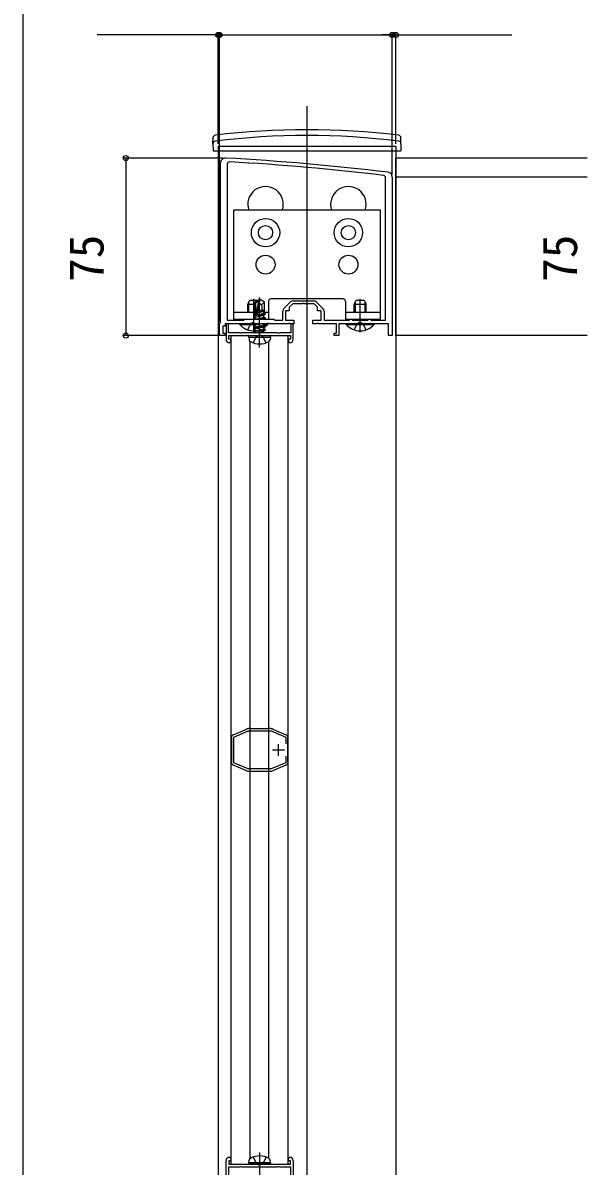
# Model space of a CAD drawing. Units: millimetres, scale not verified. Extents: x -875 to 875, y -1305 to 1298.
# Drawn here: x -875 to -636.7, y 531.5 to 1014.4 of the extents above; entities that cross this region are included whole.
import ezdxf
from ezdxf.enums import TextEntityAlignment as Align

# ---------------------------------------------------------------- set-up
doc = ezdxf.new("R2010")
doc.units = ezdxf.units.MM
doc.header["$LTSCALE"] = 8
for name, color, linetype in [('0-2_YKK_11', 7, 'Continuous'), ('0-3_YKK_11E', 7, 'Continuous'), ('0-4_YKK_12', 2, 'Continuous'), ('0-5_YKK_13', 4, 'Continuous'), ('0-6_YKK_D', 6, 'Continuous'), ('0-7_YKK_ZWAK', 7, 'Continuous')]:
    doc.layers.add(name, color=color, linetype=linetype)
doc.styles.add('ＭＳ ゴシック', font='')
doc.styles.get('ＭＳ ゴシック').set_extended_font_data('MS Gothic')

msp = doc.modelspace()

# ---------------------------------------------------------------- linework, layer by layer
at = {"layer": '0-2_YKK_11'}
for p, q in [((-791.5, 887.8), (-791.5, 955.3)), ((-764.761, 893.736), (-761.936, 896.561)), ((-760.876, 897), (-752.124, 897)), ((-751.064, 896.561), (-748.239, 893.736))]:
    msp.add_line(p, q, dxfattribs=at)
for points in [[(-788.7, 954.702), (-788.7, 888.8), (-781.692, 888.8), (-781.396, 889.05), (-781.1, 889.3), (-769, 889.3), (-768.5, 888.8), (-765.2, 888.8), (-765.2, 892.676)], [(-719, 949.3), (-719, 882.3), (-720.5, 882.3), (-720.5, 887.3), (-732.042, 887.3), (-732.225, 887.42), (-732.775, 887.42), (-732.958, 887.3), (-741.5, 887.3), (-741.5, 882.3), (-743.5, 882.3), (-743.5, 883.3), (-742.5, 883.3), (-742.5, 887.3), (-750.042, 887.3), (-750.225, 887.42), (-750.775, 887.42), (-750.958, 887.3), (-752.5, 887.3), (-752.5, 888.8), (-749, 888.8), (-749, 892.8), (-750.5, 892.8), (-750.5, 894.3), (-752, 895.8), (-756.042, 895.8), (-756.225, 895.92), (-756.775, 895.92), (-756.958, 895.8), (-761, 895.8), (-762.5, 894.3), (-762.5, 892.8), (-764, 892.8), (-764, 888.8), (-760.5, 888.8), (-760.5, 887.3), (-762.042, 887.3), (-762.225, 887.42), (-762.775, 887.42), (-762.958, 887.3)], [(-747.8, 892.676), (-747.8, 888.8), (-737.192, 888.8), (-736.896, 889.05), (-736.6, 889.3), (-736.3, 889.3), (-736.004, 889.05), (-735.708, 888.8), (-729.292, 888.8), (-728.996, 889.05), (-728.7, 889.3), (-728.4, 889.3), (-728.104, 889.05), (-727.808, 888.8), (-721.8, 888.8), (-721.8, 949.015)], [(-762.958, 887.3), (-771.042, 887.3), (-771.225, 887.42), (-771.775, 887.42), (-771.958, 887.3), (-777.042, 887.3), (-777.225, 887.42), (-777.775, 887.42), (-777.958, 887.3), (-789.5, 887.3), (-789.5, 886.3), (-790.5, 886.3), (-790.5, 883.3), (-789.5, 883.3), (-789.5, 882.3), (-792, 882.3), (-792, 887.3), (-791.5, 887.8)], [(-760.8, 880.8), (-760.8, 887.3), (-761.8, 887.3), (-761.8, 883.5), (-766.48, 883.5), (-766.74, 883.35), (-767.26, 883.35), (-767.52, 883.5), (-774.48, 883.5), (-774.74, 883.35), (-775, 883.2), (-775.26, 883.35), (-775.52, 883.5), (-782.48, 883.5), (-782.74, 883.35), (-783.26, 883.35), (-783.52, 883.5), (-788.2, 883.5), (-788.2, 887.3), (-789.2, 887.3), (-789.2, 880.8)], [(-788, 882.3), (-775, 882.3), (-762, 882.3), (-762, 880.8), (-762.8, 880.8), (-762.8, 879.8), (-762.3, 879.3)], [(-787.7, 879.3), (-787.2, 879.8), (-787.2, 880.8), (-788, 880.8), (-788, 882.3)], [(-760.8, 533.8), (-760.8, 527.3), (-761.8, 527.3), (-761.8, 531.1), (-766.48, 531.1), (-766.74, 531.25), (-767.26, 531.25), (-767.52, 531.1), (-774.48, 531.1), (-774.74, 531.25), (-775, 531.4), (-775.26, 531.25), (-775.52, 531.1), (-782.48, 531.1), (-782.74, 531.25), (-783.26, 531.25), (-783.52, 531.1), (-788.2, 531.1), (-788.2, 527.3), (-789.2, 527.3), (-789.2, 533.8)], [(-788, 532.3), (-775, 532.3), (-762, 532.3), (-762, 533.8), (-762.8, 533.8), (-762.8, 534.8), (-762.3, 535.3)], [(-787.7, 535.3), (-787.2, 534.8), (-787.2, 533.8), (-788, 533.8), (-788, 532.3)]]:
    msp.add_lwpolyline(points, dxfattribs=at)
for centre, radius, start, end in [((-789.5, 955.3), 2, 86.9684, 180.00001), ((-842.281, -41.299), 999.996, 83.01993, 86.96841), ((-787.7, 954.702), 1, 86.86335, 179.99999), ((-842.28, -41.297), 998.494, 83.12056, 86.86335), ((-722.8, 949.015), 1, 0.00001, 83.12061), ((-721, 949.3), 2, 0.00001, 83.01993), ((-763.7, 892.676), 1.5, 134.99999, 179.99998), ((-760.876, 895.5), 1.5, 90.00002, 135.00001), ((-752.124, 895.5), 1.5, 44.99999, 89.99998), ((-749.3, 892.676), 1.5, 0.00002, 45.00001), ((-787.7, 880.8), 1.5, 180.00001, 269.99999), ((-762.3, 880.8), 1.5, 270.00001, 359.99999), ((-787.7, 533.8), 1.5, 90.00001, 179.99999), ((-762.3, 533.8), 1.5, 0.00001, 89.99999)]:
    msp.add_arc(centre, radius, start, end, dxfattribs=at)
at = {"layer": '0-3_YKK_11E'}
for p, q in [((-769.493, 707.3), (-764.493, 707.3)), ((-766.993, 704.8), (-766.993, 709.8))]:
    msp.add_line(p, q, dxfattribs=at)
for points in [[(-780.293, 716.183), (-780.77, 715.983), (-780.872, 715.885), (-780.975, 715.788), (-785.918, 713.709), (-786.055, 713.703), (-786.211, 713.687)], [(-763.994, 704.71), (-763.993, 701.898), (-770.176, 699.3), (-779.812, 699.3), (-785.894, 701.856), (-785.894, 712.744), (-779.812, 715.3), (-770.175, 715.3), (-763.994, 712.702), (-763.994, 709.89)], [(-770.276, 716.3), (-770.794, 716.3), (-770.926, 716.25), (-771.058, 716.2), (-778.929, 716.2), (-779.061, 716.25), (-779.194, 716.3), (-779.712, 716.3)], [(-763.777, 713.688), (-763.932, 713.703), (-764.069, 713.709), (-769.012, 715.788), (-769.115, 715.885), (-769.218, 715.983), (-769.695, 716.183)], [(-786.986, 712.52), (-786.94, 712.371), (-786.894, 712.243)], [(-786.894, 712.243), (-786.894, 702.357), (-786.94, 702.229), (-786.986, 702.08)], [(-763.001, 702.08), (-763.047, 702.229), (-763.094, 702.357), (-763.094, 712.243), (-763.047, 712.371), (-763.001, 712.52)], [(-786.211, 700.912), (-786.055, 700.897), (-785.918, 700.891), (-780.975, 698.812), (-780.872, 698.715), (-780.77, 698.617), (-780.293, 698.417)], [(-769.695, 698.417), (-769.218, 698.617), (-769.115, 698.715), (-769.013, 698.812), (-764.069, 700.891), (-763.932, 700.897), (-763.777, 700.912)], [(-779.712, 698.3), (-779.194, 698.3), (-779.061, 698.35), (-778.929, 698.4), (-771.058, 698.4), (-770.926, 698.35), (-770.794, 698.3), (-770.276, 698.3)]]:
    msp.add_lwpolyline(points, dxfattribs=at)
for centre, start, end in [((-779.712, 714.8), 89.99994, 112.78745), ((-770.276, 714.8), 67.21227, 90), ((-785.494, 712.37), 118.55562, 174.26075), ((-764.494, 712.37), 5.73917, 61.44408), ((-785.494, 702.23), 185.73921, 241.44435), ((-764.494, 702.23), 298.55653, 354.26086), ((-779.712, 699.8), 247.21229, 270.00002), ((-770.276, 699.8), 269.99992, 292.78766)]:
    msp.add_arc(centre, 1.5, start, end, dxfattribs=at)
at = {"layer": '0-4_YKK_12'}
for p, q in [((-755, 979.3), (-755, 325.3)), ((-792.5, 962.3), (-792.5, 960.3)), ((-792.5, 962.3), (-717.5, 962.3)), ((-717.5, 962.3), (-717.5, 960.3)), ((-792.5, 960.3), (-792.5, 342.3)), ((-717.5, 960.3), (-717.5, 518.8)), ((-636.665, 957.3), (-717.5, 957.3)), ((-636.665, 949.3), (-717.5, 949.3)), ((-787, 532.3), (-787, 882.3)), ((-787, 882.3), (-763, 882.3)), ((-779.035, 534.667), (-779.035, 879.933)), ((-771.165, 534.8), (-771.165, 879.8)), ((-763, 532.3), (-763, 882.3)), ((-787, 532.3), (-763, 532.3))]:
    msp.add_line(p, q, dxfattribs=at)
msp.add_lwpolyline([(-636.665, 882.3), (-717.5, 882.3), (-717.5, 957.3)], dxfattribs=at)
for centre in [(-772.5, 937.8), (-737.5, 937.8)]:
    msp.add_arc(centre, 7.5, 340.52879, 199.47121, dxfattribs=at)
at = {"layer": '0-5_YKK_13'}
for p, q in [((-794.7, 963.3), (-794.653, 965.967)), ((-715.3, 963.3), (-715.347, 965.967)), ((-794.7, 963.3), (-794.648, 960.3)), ((-715.3, 963.3), (-715.352, 960.3)), ((-794.648, 960.3), (-715.352, 960.3)), ((-775, 877.356), (-775, 898.429)), ((-780, 895.6), (-779.2, 897.3)), ((-780, 892.2), (-780, 895.6)), ((-780, 895.6), (-777.001, 895.6)), ((-779.567, 892.2), (-779.567, 896.52)), ((-779.2, 897.3), (-775.8, 897.3)), ((-777.5, 883.8), (-777.5, 897.8)), ((-777.001, 896.371), (-775.177, 897.602)), ((-777.001, 892.518), (-777.001, 896.371)), ((-777.001, 896.371), (-776.648, 896.183)), ((-776.581, 890.999), (-775.177, 897.176)), ((-776.071, 891.12), (-775, 895.829)), ((-775.8, 897.3), (-775.758, 897.21)), ((-774.823, 897.602), (-775.177, 897.602)), ((-775.177, 897.176), (-775.177, 897.602)), ((-775, 895.829), (-775, 897.602)), ((-775, 895.829), (-774.823, 897.602)), ((-772.999, 896.371), (-774.823, 897.602)), ((-774.176, 895.365), (-772.999, 896.371)), ((-772.999, 892.928), (-772.999, 896.371)), ((-771.25, 896.8), (-771.25, 889.3)), ((-739.75, 897.8), (-770.25, 897.8)), ((-735, 895.6), (-734.2, 897.3)), ((-735, 892.2), (-735, 895.6)), ((-735, 895.6), (-730, 895.6)), ((-734.567, 892.2), (-734.567, 896.52)), ((-734.2, 897.3), (-730.8, 897.3)), ((-732.5, 883.8), (-732.5, 897.8)), ((-730.8, 897.3), (-730, 895.6)), ((-730.433, 892.2), (-730.433, 896.52)), ((-730, 892.2), (-730, 895.6)), ((-786, 892.2), (-777.354, 892.2)), ((-777.472, 890.598), (-772.528, 891.422)), ((-772.528, 891.304), (-777.472, 890.48)), ((-777.472, 890.48), (-777.472, 890.598)), ((-777.472, 890.48), (-776.824, 890.107)), ((-777.354, 892.314), (-776.648, 892.451)), ((-777.354, 892.06), (-777.354, 892.314)), ((-777.354, 892.06), (-776.648, 892.177)), ((-777.354, 892.06), (-776.824, 891.755)), ((-777.001, 893.011), (-776.648, 893.011)), ((-776.824, 891.755), (-776.644, 891.795)), ((-776.824, 890.972), (-776.824, 891.755)), ((-776.824, 890.107), (-773.176, 890.931)), ((-776.824, 889.324), (-776.824, 890.107)), ((-776.065, 891.143), (-773.176, 891.796)), ((-775.878, 891.968), (-773.176, 892.579)), ((-775.798, 892.317), (-772.764, 892.816)), ((-775.727, 892.63), (-773.766, 893.011)), ((-775.641, 893.011), (-772.999, 893.011)), ((-775.374, 889.3), (-772.528, 889.774)), ((-772.528, 889.657), (-774.667, 889.3)), ((-772.764, 892.816), (-773.176, 892.579)), ((-773.176, 891.796), (-773.176, 892.579)), ((-773.176, 892.2), (-771.25, 892.2)), ((-772.528, 891.422), (-773.176, 891.796)), ((-772.528, 891.304), (-773.176, 890.931)), ((-773.176, 890.148), (-773.176, 890.931)), ((-772.528, 889.774), (-773.176, 890.148)), ((-772.528, 889.657), (-773.146, 889.3)), ((-772.999, 892.928), (-772.764, 892.816)), ((-772.528, 891.304), (-772.528, 891.422)), ((-772.528, 889.657), (-772.528, 889.774)), ((-738.75, 892.2), (-724, 892.2)), ((-735, 888.8), (-735, 889.3)), ((-734.567, 888.8), (-734.567, 889.3)), ((-730.433, 888.8), (-730.433, 889.3)), ((-730, 888.8), (-730, 889.3)), ((-777.472, 887.3), (-783.4, 887.3)), ((-783.4, 887.052), (-783.4, 887.3)), ((-783.4, 887.052), (-777.242, 887.052)), ((-780, 884.717), (-778.645, 887.435)), ((-777.5, 888.044), (-778.645, 887.435)), ((-777.472, 887.302), (-777.234, 887.44)), ((-777.472, 887.302), (-777.176, 887.352)), ((-777.472, 887.185), (-777.472, 887.302)), ((-776.78, 887.3), (-777.472, 887.185)), ((-777.472, 887.185), (-776.824, 886.811)), ((-777.472, 885.655), (-772.528, 886.479)), ((-772.528, 886.361), (-777.472, 885.537)), ((-777.472, 885.537), (-777.472, 885.655)), ((-777.472, 885.537), (-776.824, 885.163)), ((-777.472, 884.007), (-772.528, 884.831)), ((-772.528, 884.713), (-777.472, 883.889)), ((-777.472, 884.007), (-776.824, 884.38)), ((-777.472, 883.889), (-777.472, 884.007)), ((-777.472, 883.889), (-776.824, 883.515)), ((-776.824, 886.811), (-774.659, 887.3)), ((-776.824, 886.028), (-776.824, 886.811)), ((-776.824, 885.163), (-773.176, 885.987)), ((-776.824, 884.38), (-773.176, 885.204)), ((-776.824, 884.38), (-776.824, 885.163)), ((-776.824, 883.515), (-773.176, 884.339)), ((-773.176, 886.852), (-773.176, 887.3)), ((-771.6, 887.3), (-773.176, 887.3)), ((-773.176, 887.052), (-771.6, 887.052)), ((-772.528, 886.479), (-773.176, 886.852)), ((-772.528, 886.361), (-773.176, 885.987)), ((-773.176, 885.204), (-773.176, 885.987)), ((-772.528, 884.831), (-773.176, 885.204)), ((-772.528, 884.713), (-773.176, 884.339)), ((-773.176, 883.557), (-773.176, 884.339)), ((-772.528, 886.361), (-772.528, 886.479)), ((-772.528, 884.713), (-772.528, 884.831)), ((-771.6, 887.052), (-771.6, 887.3)), ((-726.6, 887.3), (-738.4, 887.3)), ((-738.4, 887.052), (-738.4, 887.3)), ((-738.4, 887.052), (-726.6, 887.052)), ((-735, 884.717), (-733.645, 887.435)), ((-732.5, 888.044), (-733.645, 887.435)), ((-732.5, 888.044), (-731.355, 887.435)), ((-730, 884.717), (-731.355, 887.435)), ((-726.6, 887.052), (-726.6, 887.3)), ((-779.604, 881.711), (-779.501, 882.3)), ((-779.604, 881.711), (-779.402, 880.564)), ((-779.604, 881.711), (-770.396, 881.711)), ((-779.501, 882.3), (-770.499, 882.3)), ((-776.824, 883.5), (-776.824, 883.515)), ((-773.176, 883.557), (-773.363, 883.5)), ((-773.078, 883.5), (-773.176, 883.557)), ((-770.396, 881.711), (-770.598, 880.564)), ((-770.396, 881.711), (-770.499, 882.3)), ((-775, 537.244), (-775, 516.171)), ((-779.604, 532.889), (-779.402, 534.036)), ((-770.396, 532.889), (-779.604, 532.889)), ((-779.604, 532.889), (-779.501, 532.3)), ((-770.499, 532.3), (-779.501, 532.3)), ((-777.707, 535.336), (-776.348, 532.609)), ((-776.348, 532.609), (-775, 531.893)), ((-773.652, 532.609), (-775, 531.893)), ((-772.293, 535.336), (-773.652, 532.609)), ((-770.396, 532.889), (-770.598, 534.036)), ((-770.396, 532.889), (-770.499, 532.3))]:
    msp.add_line(p, q, dxfattribs=at)
for points in [[(-724, 889.3), (-724, 935.3), (-786, 935.3), (-786, 889.3), (-771.25, 889.3)], [(-776.648, 891.185), (-776.648, 896.183), (-775.177, 897.176)], [(-775, 895.955), (-774.176, 895.365), (-773.941, 893.011)], [(-738.75, 896.8), (-738.75, 889.3), (-724, 889.3)], [(-777.472, 890.598), (-776.824, 890.972), (-776.599, 891.023)], [(-777.354, 892.314), (-776.824, 892.62), (-776.648, 892.66)], [(-776.866, 889.3), (-776.824, 889.324), (-773.176, 890.148)], [(-777.472, 885.655), (-776.824, 886.028), (-773.176, 886.852)], [(-777.707, 879.264), (-776.348, 881.991), (-775, 882.707)], [(-772.293, 879.264), (-773.652, 881.991), (-775, 882.707)]]:
    msp.add_lwpolyline(points, dxfattribs=at)
for centre, radius in [((-772.5, 925.8), 6), ((-772.5, 925.8), 3), ((-737.5, 925.8), 6), ((-737.5, 925.8), 3), ((-772.5, 912.3), 4), ((-737.5, 912.3), 4)]:
    msp.add_circle(centre, radius, dxfattribs=at)
for centre, radius, start, end in [((-793.654, 965.949), 1, 96.9597, 179), ((-755, 649.3), 317.528, 82.97773, 97.02227), ((-755, 649.3), 320, 83.0403, 96.9597), ((-716.346, 965.949), 1, 1, 83.0403), ((-793.697, 963.453), 1, 97.02227, 179), ((-716.303, 963.453), 1, 1, 82.97773), ((-770.25, 896.8), 1, 90, 180), ((-739.75, 896.8), 1, 0, 90), ((-776.356, 891.185), 0.292, 180, 347.19096), ((-777.5, 892), 7.7, 219.98312, 274.26907), ((-777.5, 892), 7.7, 304.16749, 320.01688), ((-732.5, 892), 7.7, 219.98312, 320.01688), ((-778.359, 880.748), 1.059, 190, 239.36409), ((-775, 886.42), 7.651, 239.36409, 300.63591), ((-771.641, 880.748), 1.059, 300.63591, 350), ((-778.359, 533.852), 1.059, 120.63591, 170), ((-775, 528.18), 7.651, 59.36409, 120.63591), ((-771.641, 533.852), 1.059, 10, 59.36409)]:
    msp.add_arc(centre, radius, start, end, dxfattribs=at)
at = {"layer": '0-6_YKK_D'}
for p, q in [((-792.5, 963.3), (-792.5, 1010.3)), ((-792, 888.176), (-792, 1010.3)), ((-792, 888.176), (-792, 1010.3)), ((-719, 950.3), (-719, 1010.3)), ((-719, 950.3), (-719, 1010.3)), ((-717.5, 963.3), (-717.5, 1010.3)), ((-792.5, 1009.3), (-843.6, 1009.3)), ((-792, 1009.3), (-792.5, 1009.3)), ((-792, 1009.3), (-719, 1009.3)), ((-792, 1009.3), (-787.7, 1009.3)), ((-719, 1009.3), (-723.3, 1009.3)), ((-719, 1009.3), (-717.5, 1009.3)), ((-717.5, 1009.3), (-668.445, 1009.3)), ((-790.5, 957.3), (-832.5, 957.3)), ((-831.5, 957.3), (-831.5, 882.3)), ((-792.5, 882.3), (-832.5, 882.3))]:
    msp.add_line(p, q, dxfattribs=at)
for centre in [(-792.5, 1009.3), (-792, 1009.3), (-792, 1009.3), (-719, 1009.3), (-719, 1009.3), (-717.5, 1009.3), (-831.5, 957.3), (-831.5, 882.3)]:
    msp.add_circle(centre, 1.075, dxfattribs=at)
at = {"layer": '0-7_YKK_ZWAK'}
msp.add_line((-875, 1245.3), (-875, -1304.7), dxfattribs=at)

# ---------------------------------------------------------------- texts
at = {"layer": '0-6_YKK_D', "style": 'ＭＳ ゴシック'}
for p in [(-836.5, 905.027), (-636.5, 905.026)]:
    msp.add_text('75', height=14.66, rotation=90, dxfattribs=at).set_placement(p, align=Align.BOTTOM_LEFT)

doc.saveas('drawing.dxf')
